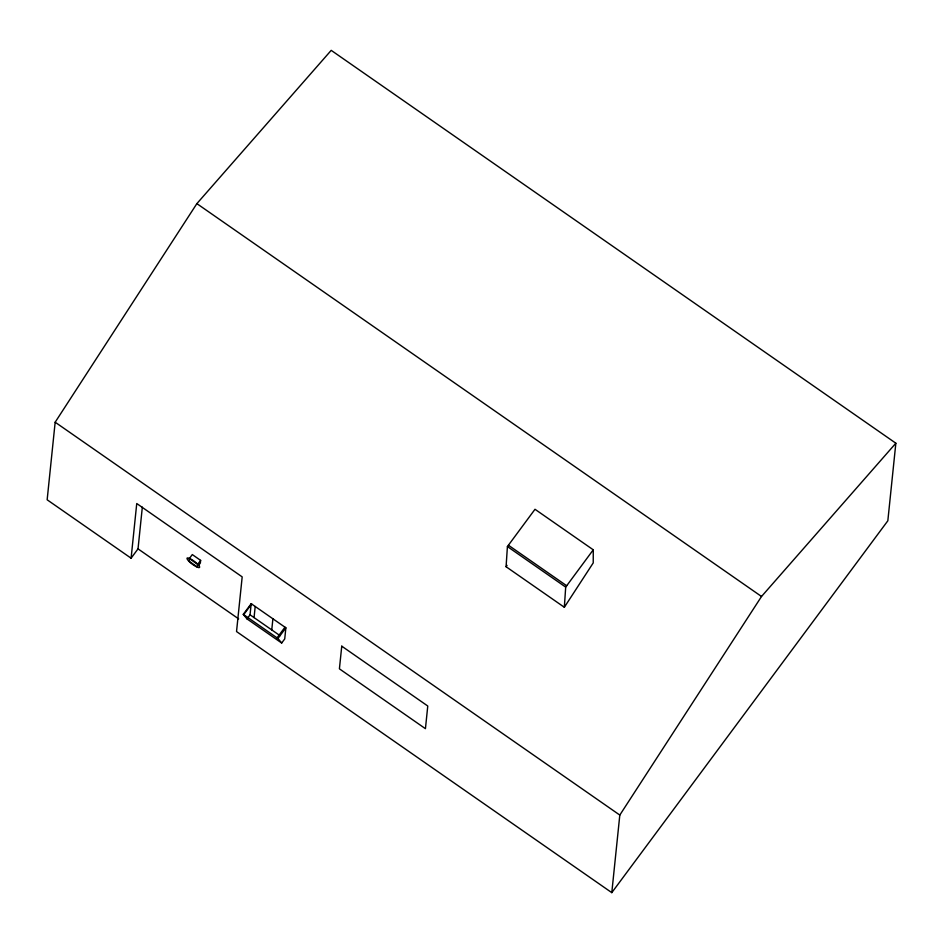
<?xml version="1.0" encoding="UTF-8"?>
<svg xmlns="http://www.w3.org/2000/svg" width="943" height="943" viewBox="0 0 943 943"><rect width="100%" height="100%" fill="white"/><g stroke="black" fill="none" stroke-linecap="round" stroke-linejoin="round"><path stroke-width="1.41" d="M593.265 549.816L593.23 562.9L564.338 607.268L506.073 566.731L507.417 546.563L534.999 509.279L593.265 549.816L565.694 587.1L564.338 607.268M131.101 558.197L136.747 503.527L242.186 576.88L236.528 631.551L611.795 892.644L887.835 520.784L895.85 443.21L331.205 50.356L196.875 203.629L55.165 422.216L47.15 499.79L131.101 558.197L138.02 548.861L142.334 507.145M189.331 558.574L189.048 561.25L197.382 567.038L197.653 564.374L200.623 560.378L192.301 554.578L189.331 558.574L197.653 564.374M200.623 560.378L200.34 563.042L198.855 565.034M246.995 618.891L250.048 614.801L251.192 603.685L285.87 627.814L284.727 638.93L281.674 643.02L246.995 618.891L243.27 614.353L251.192 603.685M254.056 617.594L255.199 606.479M271.761 629.912L272.904 618.797M611.795 892.644L619.81 815.07L761.52 596.483L895.85 443.21M506.073 566.731L507.063 565.387M243.707 614.647L251.628 603.991M277.053 637.857L284.975 627.189M281.674 643.02L277.961 638.482L285.87 627.814M196.875 203.629L761.52 596.483M508.407 545.219L566.684 585.756M507.417 546.563L565.694 587.1M55.165 422.216L619.81 815.07M250.048 614.801L280.012 635.653M243.27 614.353L277.961 638.482M138.02 548.861L238.662 618.891M341.755 646.167L339.409 668.835L425.434 728.68L427.768 706.012L341.755 646.167M188.73 561.109A7.78 1.768 36.6 0 0 199.409 567.545A7.78 1.768 36.6 0 0 191.865 559.647A7.78 1.768 36.6 0 0 188.73 561.109"/></g></svg>
